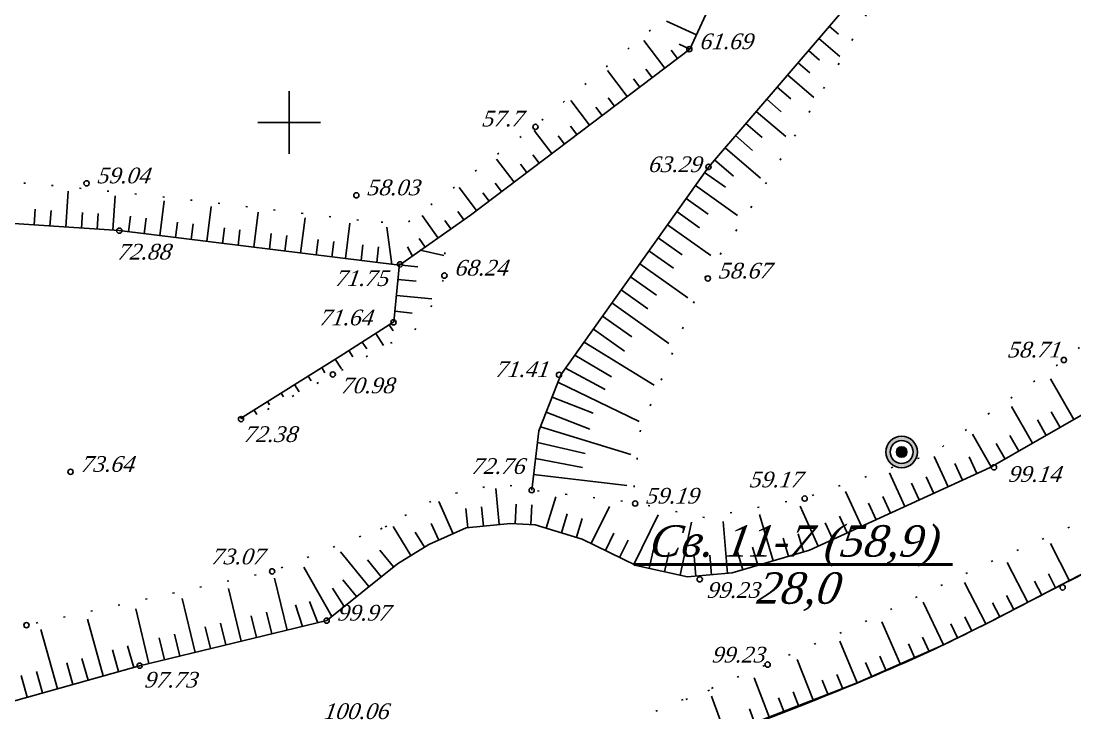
# Model space of a CAD drawing. Header units: millimetres. Extents: x 1400 to 4853, y -623 to 1865.
# Drawn here: x 2945 to 3005.4, y 1519.4 to 1559.1 of the extents above; entities that cross this region are included whole.
import ezdxf

# ---------------------------------------------------------------- set-up
doc = ezdxf.new("R2010")
doc.units = ezdxf.units.MM
doc.linetypes.add('ADOT1', pattern=[1.6, 0.1, -1.5])
for name, color, linetype in [('01_Горизонт_58', 7, 'Continuous'), ('01_Горизонт_72', 7, 'Continuous'), ('01_Горизонт_86', 7, 'Continuous'), ('02_Горизонт_100', 7, 'Continuous'), ('02_Горизонт_112', 7, 'Continuous'), ('кресты', 7, 'Continuous'), ('Скважины', 7, 'Continuous'), ('Скважины_2011', 7, 'Continuous')]:
    doc.layers.add(name, color=color, linetype=linetype)
doc.styles.add('universw', font='timesi.ttf', dxfattribs={"oblique": 10})

# ---------------------------------------------------------------- blocks, each defined once
blk = doc.blocks.new('Свкажины')
at = {"layer": 'Скважины', "linetype": 'Continuous'}
h = blk.add_hatch(color=5, dxfattribs=at)
h.paths.add_polyline_path([(-3, 0, 1), (3, 0, 1)])
h.paths.add_polyline_path([(2.2, 0, -1), (-2.2, 0, -1)], flags=16)
at = {"layer": 'Скважины', "linetype": 'Continuous', "lineweight": 50}
h = blk.add_hatch(color=2, dxfattribs=at)
edge = h.paths.add_edge_path()
edge.add_arc((0, 0), 1, 0, 360)
at = {"layer": 'Скважины', "color": 0, "linetype": 'Continuous'}
for radius in [3, 2.2, 1]:
    blk.add_circle((0, 0), radius, dxfattribs=at)

msp = doc.modelspace()

# ---------------------------------------------------------------- linework, layer by layer
at = {"layer": '01_Горизонт_58', "color": 0, "linetype": 'Continuous'}
for p, q in [((2983.7019, 1558.3346), (2981.9942, 1559.1187)), ((2991.3171, 1558.8184), (2991.8475, 1558.3634)), ((2990.7194, 1558.1217), (2991.9148, 1557.0963)), ((2981.8919, 1556.4205), (2980.6951, 1558.001)), ((2982.6113, 1556.9653), (2982.2491, 1557.4437)), ((2983.3253, 1557.5145), (2982.7136, 1557.7954)), ((2990.1218, 1557.425), (2990.7542, 1556.8825)), ((2979.7337, 1554.7862), (2978.6012, 1556.2817)), ((2981.1725, 1555.8758), (2980.8103, 1556.3541)), ((2989.5241, 1556.7283), (2990.2069, 1556.1425)), ((2980.4531, 1555.331), (2980.0909, 1555.8093)), ((2988.9265, 1556.0315), (2990.429, 1554.7427)), ((2988.3288, 1555.3348), (2989.1124, 1554.6627)), ((2977.5755, 1553.1518), (2976.5073, 1554.5623)), ((2979.0143, 1554.2414), (2978.6521, 1554.7197)), ((2987.7312, 1554.6381), (2988.5652, 1553.9227)), ((2978.2949, 1553.6966), (2977.9326, 1554.1749)), ((2987.1335, 1553.9414), (2988.8254, 1552.4901)), ((2986.5359, 1553.2447), (2987.4707, 1552.4428)), ((2975.4172, 1551.5175), (2974.411, 1552.8463)), ((2976.856, 1552.607), (2976.4938, 1553.0854)), ((2976.1366, 1552.0623), (2975.7744, 1552.5406)), ((2985.9382, 1552.548), (2986.9234, 1551.7029)), ((2974.6978, 1550.9727), (2974.3356, 1551.451)), ((2985.3406, 1551.8513), (2987.3737, 1550.1072)), ((2973.259, 1549.8831), (2972.2554, 1551.2084)), ((2973.9784, 1550.4279), (2973.6162, 1550.9062)), ((2984.7429, 1551.1546), (2985.8289, 1550.223)), ((2984.173, 1550.4362), (2985.3621, 1549.5919)), ((2972.5396, 1549.3383), (2972.1774, 1549.8167)), ((2983.6415, 1549.6878), (2986.0491, 1547.9782)), ((2947.56, 1547.3056), (2947.6981, 1549.3644)), ((2950.2637, 1547.1243), (2950.3961, 1549.0975)), ((2971.1008, 1548.2488), (2970.0998, 1549.5706)), ((2971.8202, 1548.7935), (2971.458, 1549.2719)), ((2952.9548, 1546.8115), (2953.2021, 1548.8062)), ((2955.6439, 1546.4781), (2955.8933, 1548.4892)), ((2983.1101, 1548.9394), (2984.3671, 1548.0468)), ((2945.7576, 1547.4265), (2945.8178, 1548.3245)), ((2946.6588, 1547.3661), (2946.7191, 1548.2641)), ((2948.4613, 1547.2452), (2948.5215, 1548.1431)), ((2949.3625, 1547.1847), (2949.4227, 1548.0827)), ((2951.162, 1547.0337), (2951.2728, 1547.927)), ((2952.0584, 1546.9226), (2952.1692, 1547.816)), ((2958.3331, 1546.1447), (2958.5837, 1548.1665)), ((2961.0222, 1545.8113), (2961.2742, 1547.8438)), ((2968.8986, 1546.6745), (2967.982, 1547.9708)), ((2970.3722, 1547.7164), (2970.0258, 1548.2064)), ((2982.5786, 1548.1909), (2983.8737, 1547.2713)), ((2953.8512, 1546.7003), (2953.962, 1547.594)), ((2954.7475, 1546.5892), (2954.8584, 1547.4831)), ((2956.5403, 1546.3669), (2956.6512, 1547.2611)), ((2963.5874, 1545.5035), (2963.8394, 1547.5361)), ((2966.2576, 1545.1545), (2965.9669, 1547.304)), ((2969.6354, 1547.1955), (2969.289, 1547.6854)), ((2982.0472, 1547.4425), (2984.5297, 1545.6798)), ((2957.4367, 1546.2558), (2957.5476, 1547.1501)), ((2959.2294, 1546.0335), (2959.3403, 1546.9281)), ((2960.1258, 1545.9224), (2960.2367, 1546.8172)), ((2961.9186, 1545.7001), (2962.0295, 1546.5952)), ((2968.1617, 1546.1535), (2967.8153, 1546.6434)), ((2981.5158, 1546.694), (2982.887, 1545.7204)), ((2962.8149, 1545.589), (2962.9259, 1546.4842)), ((2964.4838, 1545.3924), (2964.5935, 1546.2777)), ((2965.3801, 1545.2813), (2965.4899, 1546.1668)), ((2967.4249, 1545.6325), (2967.1391, 1546.1653)), ((2967.8748, 1545.9879), (2969.2365, 1545.6827)), ((2980.9843, 1545.9456), (2982.3936, 1544.9449)), ((2966.8118, 1545.1267), (2967.738, 1545.034)), ((2980.4529, 1545.1971), (2983.2095, 1543.2398)), ((2966.5993, 1544.299), (2967.6362, 1544.1953)), ((2979.9214, 1544.4487), (2981.4068, 1543.394)), ((2979.39, 1543.7003), (2980.9135, 1542.6185)), ((2966.508, 1543.3871), (2968.5357, 1543.1843)), ((2978.8586, 1542.9518), (2982.1169, 1540.6382)), ((2966.4168, 1542.4752), (2967.4153, 1542.3753)), ((2978.3271, 1542.2034), (2979.9998, 1541.0157)), ((2965.3288, 1541.208), (2965.7687, 1540.5189)), ((2966.1013, 1541.7012), (2966.3265, 1541.3483)), ((2977.7957, 1541.4549), (2979.5815, 1540.1869)), ((2964.5563, 1540.7148), (2964.8082, 1540.3204)), ((2977.2643, 1540.7065), (2981.2774, 1538.2431)), ((2963.7838, 1540.2217), (2964.0126, 1539.8633)), ((2976.7328, 1539.958), (2978.8372, 1538.7123)), ((2963.0099, 1539.7307), (2963.3589, 1539.1744)), ((2961.4571, 1538.7568), (2961.6238, 1538.4911)), ((2962.2335, 1539.2438), (2962.4191, 1538.9479)), ((2976.2014, 1539.2096), (2978.4731, 1537.9908)), ((2960.6807, 1538.2699), (2960.9353, 1537.864)), ((2975.7674, 1538.4085), (2980.4183, 1536.1506)), ((3005.3297, 1536.2629), (3003.9865, 1538.6048)), ((2959.9043, 1537.7829), (2960.0332, 1537.5774)), ((2975.4326, 1537.5538), (2977.787, 1536.6316)), ((2959.1279, 1537.296), (2959.2379, 1537.1205)), ((3002.9654, 1534.9068), (3001.7558, 1537.0158)), ((2958.3515, 1536.8091), (2958.5069, 1536.5613)), ((2975.0978, 1536.6991), (2977.5913, 1535.7224)), ((3004.5416, 1535.8109), (3004.0307, 1536.7017)), ((2974.763, 1535.8444), (2979.9406, 1534.2614)), ((3003.7535, 1535.3589), (3003.2426, 1536.2497)), ((3000.6012, 1533.5508), (2999.5252, 1535.4267)), ((3002.1773, 1534.4548), (3001.6664, 1535.3457)), ((2974.596, 1534.9474), (2977.3265, 1534.3229)), ((3001.3893, 1534.0028), (3000.8783, 1534.8936)), ((2974.4854, 1534.0362), (2977.1746, 1533.5198)), ((2998.1256, 1532.4114), (2997.3357, 1534.1406)), ((2999.7783, 1533.1664), (2999.341, 1534.1239)), ((2998.952, 1532.7889), (2998.5146, 1533.7464)), ((2974.3749, 1533.1249), (2979.7155, 1532.4769)), ((2995.6464, 1531.2789), (2994.7622, 1533.2146)), ((2997.2992, 1532.0339), (2996.8618, 1532.9914)), ((2972.407, 1530.2403), (2972.2062, 1532.3059)), ((2993.1673, 1530.1464), (2992.2546, 1532.1445)), ((2996.4728, 1531.6564), (2996.0354, 1532.6139)), ((2969.7616, 1529.7229), (2968.933, 1531.5651)), ((2975.0994, 1530.0405), (2975.6452, 1531.8447)), ((2993.9937, 1530.5239), (2993.5563, 1531.4814)), ((2994.8201, 1530.9014), (2994.3827, 1531.8589)), ((2970.5985, 1530.0645), (2970.4905, 1531.1755)), ((2971.5027, 1530.1524), (2971.3947, 1531.2633)), ((2973.3121, 1530.2897), (2973.3685, 1531.4169)), ((2974.2195, 1530.2443), (2974.2758, 1531.3715)), ((2974.2195, 1530.2443), (2974.2758, 1531.3715)), ((2977.6738, 1529.1641), (2978.717, 1531.2856)), ((2990.6882, 1529.014), (2989.6451, 1531.2974)), ((2968.9331, 1529.3502), (2968.5007, 1530.3115)), ((2975.969, 1529.7774), (2976.2953, 1530.8561)), ((2976.8386, 1529.5143), (2977.1649, 1530.5931)), ((2980.1197, 1527.9614), (2981.516, 1530.8012)), ((2982.7711, 1527.3488), (2983.4275, 1530.3766)), ((2985.4789, 1527.4467), (2985.2316, 1530.4153)), ((2988.1025, 1528.1661), (2987.3153, 1530.8267)), ((2991.5146, 1529.3915), (2991.0772, 1530.3489)), ((2992.3409, 1529.7689), (2991.9036, 1530.7264)), ((2967.3451, 1528.4734), (2966.3314, 1530.1418)), ((2968.1216, 1528.9452), (2967.5922, 1529.8163)), ((2978.4891, 1528.7632), (2978.9791, 1529.7597)), ((2989.8449, 1528.6816), (2989.537, 1529.7224)), ((2979.3044, 1528.3623), (2979.7944, 1529.3588)), ((2988.9737, 1528.4239), (2988.6658, 1529.4646)), ((2964.9283, 1526.6851), (2963.3146, 1528.6837)), ((2966.3366, 1527.8222), (2965.5575, 1528.7871)), ((2980.9953, 1527.7338), (2981.2349, 1528.8388)), ((2981.8832, 1527.5413), (2982.1228, 1528.6463)), ((2984.5735, 1527.3713), (2984.4807, 1528.4852)), ((2986.3602, 1527.6505), (2986.0522, 1528.6913)), ((2987.2314, 1527.9083), (2986.9234, 1528.9491)), ((2965.6324, 1527.2537), (2964.8534, 1528.2186)), ((2983.6681, 1527.2959), (2983.5753, 1528.4097))]:
    msp.add_line(p, q, dxfattribs=at)
at = {"layer": '01_Горизонт_58', "color": 0, "linetype": 'ADOT1', "flags": 128}
for points in [[(2988.1164, 1569.1838), (2986.6354, 1566.4785), (2983.4758, 1561.2557), (2982.3312, 1559.6422), (2974.3859, 1553.0599), (2967.1185, 1547.5358), (2964.7863, 1547.6079)], [(2995.7484, 1563.6981), (2992.0658, 1557.012), (2986.6756, 1548.1647), (2984.0621, 1544.2112), (2980.4998, 1535.7293), (2980.0218, 1531.432)], [(2964.3381, 1547.7069), (2953.6081, 1548.9891), (2946.363, 1549.7315), (2932.1145, 1550.8203), (2917.1306, 1552.0481), (2898.5963, 1553.7454), (2893.071, 1554.2582)], [(3012.6358, 1552.6783), (3010.9686, 1547.2342), (3009.1327, 1544.2476), (3006.4374, 1541.0255), (3004.7146, 1539.6367), (2997.2895, 1534.3472), (2989.8983, 1531.7641), (2984.2077, 1530.6381), (2980.141, 1531.5143), (2974.2862, 1532.2152), (2972.484, 1532.601), (2968.9453, 1531.8273), (2965.379, 1529.8651)], [(2957.65, 1536.3072), (2958.2294, 1536.3784), (2962.9008, 1538.8395), (2967.5645, 1541.4023), (2968.751, 1543.1357), (2969.2758, 1544.5042), (2969.2986, 1546.8534)]]:
    msp.add_lwpolyline(points, dxfattribs=at)
at = {"layer": '01_Горизонт_58', "color": 0, "linetype": 'Continuous', "flags": 128}
for points in [[(2988.2779, 1569.1305), (2987.9086, 1568.023), (2985.4962, 1562.2423), (2983.3193, 1557.5014), (2970.7585, 1547.9896), (2966.688, 1545.1116)], [(2974.2643, 1532.2137), (2974.6787, 1535.6292), (2975.9333, 1538.8321), (2984.3949, 1550.7489), (2995.5007, 1563.6954)], [(2966.688, 1545.1116), (2950.6303, 1547.0997), (2936.2181, 1548.0664), (2928.0836, 1548.7073), (2915.9992, 1549.714), (2908.6662, 1550.3148), (2891.1228, 1552.436), (2889.8405, 1553.141)], [(3017.1902, 1551.8258), (3016.3818, 1545.5855), (3013.1482, 1541.5899), (3006.0073, 1536.6515), (3000.5281, 1533.5089), (2990.1736, 1528.7789), (2985.7466, 1527.469), (2983.1967, 1527.2566), (2980.2572, 1527.8938), (2977.158, 1529.4177), (2974.4664, 1530.232), (2973.0498, 1530.3028), (2970.4998, 1530.055), (2968.3749, 1529.0991), (2966.5687, 1528.0016), (2964.9322, 1526.6803)], [(2957.5751, 1536.3221), (2963.2903, 1539.9066), (2966.3556, 1541.8635), (2966.6905, 1545.211)]]:
    msp.add_lwpolyline(points, dxfattribs=at)
at = {"layer": '01_Горизонт_58', "color": 7, "linetype": 'Continuous'}
for centre in [(2983.2943, 1557.5067), (2974.4773, 1553.0487), (2984.3923, 1550.7537), (2948.7553, 1549.8147), (2964.2173, 1549.1277), (2950.6303, 1547.0997), (2966.7163, 1545.1647), (2969.2603, 1544.5227), (2984.3563, 1544.3577), (2966.3443, 1541.8407), (3004.7563, 1539.6807), (2962.8643, 1538.8557), (2975.8303, 1538.8317), (2957.6083, 1536.2937), (3000.7543, 1533.5258), (2974.2643, 1532.2137), (2980.1923, 1531.4487), (2989.9063, 1531.7367), (2983.8919, 1527.1065)]:
    msp.add_circle(centre, 0.15, dxfattribs=at)
at = {"layer": '01_Горизонт_72', "color": 0, "linetype": 'Continuous'}
for p, q in [((3005.3297, 1536.2629), (3003.9865, 1538.6048)), ((3002.9654, 1534.9068), (3001.7558, 1537.0158)), ((3004.5416, 1535.8109), (3004.0307, 1536.7017)), ((3003.7535, 1535.3589), (3003.2426, 1536.2497)), ((3000.6012, 1533.5508), (2999.5252, 1535.4267)), ((3002.1773, 1534.4548), (3001.6664, 1535.3457)), ((3001.3893, 1534.0028), (3000.8783, 1534.8936)), ((2998.1256, 1532.4114), (2997.3357, 1534.1406)), ((2999.7783, 1533.1664), (2999.341, 1534.1239)), ((2998.952, 1532.7889), (2998.5146, 1533.7464)), ((2995.6464, 1531.2789), (2994.7622, 1533.2146)), ((2997.2992, 1532.0339), (2996.8618, 1532.9914)), ((2972.407, 1530.2403), (2972.2062, 1532.3059)), ((2993.1673, 1530.1464), (2992.2546, 1532.1445)), ((2996.4728, 1531.6564), (2996.0354, 1532.6139)), ((2969.7616, 1529.7229), (2968.933, 1531.5651)), ((2975.0994, 1530.0405), (2975.6452, 1531.8447)), ((2993.9937, 1530.5239), (2993.5563, 1531.4814)), ((2994.8201, 1530.9014), (2994.3827, 1531.8589)), ((2970.5985, 1530.0645), (2970.4905, 1531.1755)), ((2971.5027, 1530.1524), (2971.3947, 1531.2633)), ((2973.3121, 1530.2897), (2973.3685, 1531.4169)), ((2974.2195, 1530.2443), (2974.2758, 1531.3715)), ((2977.6738, 1529.1641), (2978.717, 1531.2856)), ((2990.6882, 1529.014), (2989.6451, 1531.2974)), ((2968.9331, 1529.3502), (2968.5007, 1530.3115)), ((2975.969, 1529.7774), (2976.2953, 1530.8561)), ((2976.8386, 1529.5143), (2977.1649, 1530.5931)), ((2980.1197, 1527.9614), (2981.516, 1530.8012)), ((2982.7711, 1527.3488), (2983.4275, 1530.3766)), ((2985.4789, 1527.4467), (2985.2316, 1530.4153)), ((2988.1025, 1528.1661), (2987.3153, 1530.8267)), ((2991.5146, 1529.3915), (2991.0772, 1530.3489)), ((2992.3409, 1529.7689), (2991.9036, 1530.7264)), ((2967.3451, 1528.4734), (2966.3314, 1530.1418)), ((2968.1216, 1528.9452), (2967.5922, 1529.8163)), ((2978.4891, 1528.7632), (2978.9791, 1529.7597)), ((2989.8449, 1528.6816), (2989.537, 1529.7224)), ((2979.3044, 1528.3623), (2979.7944, 1529.3588)), ((2988.9737, 1528.4239), (2988.6658, 1529.4646)), ((2964.9283, 1526.6851), (2963.3146, 1528.6837)), ((2966.3366, 1527.8222), (2965.5575, 1528.7871)), ((2980.9953, 1527.7338), (2981.2349, 1528.8388)), ((2981.8832, 1527.5413), (2982.1228, 1528.6463)), ((2984.5735, 1527.3713), (2984.4807, 1528.4852)), ((2986.3602, 1527.6505), (2986.0522, 1528.6913)), ((2987.2314, 1527.9083), (2986.9234, 1528.9491)), ((2965.6324, 1527.2537), (2964.8534, 1528.2186)), ((2983.6681, 1527.2959), (2983.5753, 1528.4097)), ((2962.8158, 1524.9795), (2961.2129, 1527.8113)), ((2960.2511, 1524.1915), (2959.5329, 1527.1699)), ((2964.2241, 1526.1166), (2963.445, 1527.0815)), ((2957.6116, 1523.5551), (2956.882, 1526.5813)), ((2963.52, 1525.548), (2962.8422, 1526.5948)), ((2954.9722, 1522.9186), (2954.2292, 1526.0003)), ((2961.1309, 1524.4036), (2960.7372, 1525.634)), ((2962.0107, 1524.6158), (2961.532, 1525.8256)), ((2952.3328, 1522.2822), (2951.5764, 1525.4192)), ((2958.4915, 1523.7672), (2958.1895, 1525.0197)), ((2959.3713, 1523.9793), (2959.0693, 1525.2318)), ((2947.1, 1520.8326), (2946.1448, 1524.23)), ((2949.7138, 1521.5675), (2948.8015, 1524.812)), ((2955.852, 1523.1308), (2955.55, 1524.3832)), ((2956.7318, 1523.3429), (2956.4298, 1524.5954)), ((2953.2126, 1522.4944), (2952.9106, 1523.7468)), ((2954.0924, 1522.7065), (2953.7904, 1523.959)), ((2950.585, 1521.8125), (2950.2361, 1523.0534)), ((2951.4562, 1522.0575), (2951.1073, 1523.2983)), ((2948.8425, 1521.3225), (2948.4936, 1522.5634)), ((2946.2288, 1520.5876), (2945.8799, 1521.8285)), ((2947.9713, 1521.0776), (2947.6224, 1522.3184)), ((2945.3575, 1520.3426), (2945.0086, 1521.5835))]:
    msp.add_line(p, q, dxfattribs=at)
at = {"layer": '01_Горизонт_72', "color": 0, "linetype": 'ADOT1', "flags": 128}
for points in [[(3012.6358, 1552.6783), (3010.9686, 1547.2342), (3009.1327, 1544.2476), (3006.4374, 1541.0255), (3004.7146, 1539.6367), (2997.2895, 1534.3472), (2989.8983, 1531.7641), (2984.2077, 1530.6381), (2980.141, 1531.5143), (2974.2862, 1532.2152), (2972.484, 1532.601), (2968.9453, 1531.8273), (2965.379, 1529.8651)], [(2965.9573, 1530.1617), (2959.3903, 1527.5607), (2945.3113, 1524.4767), (2932.6003, 1521.0327), (2915.7403, 1514.5437), (2902.5733, 1508.1747), (2888.5723, 1502.0757)]]:
    msp.add_lwpolyline(points, dxfattribs=at)
at = {"layer": '01_Горизонт_72', "color": 0, "linetype": 'Continuous', "flags": 128}
for points in [[(3017.1902, 1551.8258), (3016.3818, 1545.5855), (3013.1482, 1541.5899), (3006.0073, 1536.6515), (3000.5281, 1533.5089), (2990.1736, 1528.7789), (2985.7466, 1527.469), (2983.1967, 1527.2566), (2980.2572, 1527.8938), (2977.158, 1529.4177), (2974.4664, 1530.232), (2973.0498, 1530.3028), (2970.4998, 1530.055), (2968.3749, 1529.0991), (2966.5687, 1528.0016)], [(2966.5687, 1528.0016), (2962.5163, 1524.7377), (2951.7913, 1522.1517), (2941.5417, 1519.2697), (2928.3283, 1514.8077), (2914.6003, 1509.5607), (2900.6323, 1504.7607), (2888.5723, 1502.0757)]]:
    msp.add_lwpolyline(points, dxfattribs=at)
at = {"layer": '01_Горизонт_72', "color": 7, "linetype": 'Continuous'}
for centre in [(3004.7563, 1539.6807), (2947.8373, 1533.2697), (3000.7543, 1533.5258), (2974.2643, 1532.2137), (2980.1923, 1531.4487), (2989.9063, 1531.7367), (2959.3903, 1527.5607), (2983.8919, 1527.1065), (2962.5163, 1524.7377), (2945.3113, 1524.4767), (2951.7913, 1522.1517)]:
    msp.add_circle(centre, 0.15, dxfattribs=at)
at = {"layer": '01_Горизонт_86', "color": 0, "linetype": 'Continuous'}
for p, q in [((3005.3297, 1536.2629), (3003.9865, 1538.6048)), ((3002.9654, 1534.9068), (3001.7558, 1537.0158)), ((3004.5416, 1535.8109), (3004.0307, 1536.7017)), ((3003.7535, 1535.3589), (3003.2426, 1536.2497)), ((3000.6012, 1533.5508), (2999.5252, 1535.4267)), ((3002.1773, 1534.4548), (3001.6664, 1535.3457)), ((3001.3893, 1534.0028), (3000.8783, 1534.8936)), ((2998.1256, 1532.4114), (2997.3357, 1534.1406)), ((2999.7783, 1533.1664), (2999.341, 1534.1239)), ((2998.952, 1532.7889), (2998.5146, 1533.7464)), ((2995.6464, 1531.2789), (2994.7622, 1533.2146)), ((2997.2992, 1532.0339), (2996.8618, 1532.9914)), ((2972.407, 1530.2403), (2972.2062, 1532.3059)), ((2993.1673, 1530.1464), (2992.2546, 1532.1445)), ((2996.4728, 1531.6564), (2996.0354, 1532.6139)), ((2969.7616, 1529.7229), (2968.933, 1531.5651)), ((2975.0994, 1530.0405), (2975.6452, 1531.8447)), ((2993.9937, 1530.5239), (2993.5563, 1531.4814)), ((2994.8201, 1530.9014), (2994.3827, 1531.8589)), ((2970.5985, 1530.0645), (2970.4905, 1531.1755)), ((2971.5027, 1530.1524), (2971.3947, 1531.2633)), ((2973.3121, 1530.2897), (2973.3685, 1531.4169)), ((2974.2195, 1530.2443), (2974.2758, 1531.3715)), ((2977.6738, 1529.1641), (2978.717, 1531.2856)), ((2990.6882, 1529.014), (2989.6451, 1531.2974)), ((2968.9331, 1529.3502), (2968.5007, 1530.3115)), ((2975.969, 1529.7774), (2976.2953, 1530.8561)), ((2976.8386, 1529.5143), (2977.1649, 1530.5931)), ((2980.1197, 1527.9614), (2981.516, 1530.8012)), ((2982.7711, 1527.3488), (2983.4275, 1530.3766)), ((2985.4789, 1527.4467), (2985.2316, 1530.4153)), ((2988.1025, 1528.1661), (2987.3153, 1530.8267)), ((2991.5146, 1529.3915), (2991.0772, 1530.3489)), ((2992.3409, 1529.7689), (2991.9036, 1530.7264)), ((2967.3451, 1528.4734), (2966.3314, 1530.1418)), ((2968.1216, 1528.9452), (2967.5922, 1529.8163)), ((2978.4891, 1528.7632), (2978.9791, 1529.7597)), ((2989.8449, 1528.6816), (2989.537, 1529.7224)), ((2979.3044, 1528.3623), (2979.7944, 1529.3588)), ((2988.9737, 1528.4239), (2988.6658, 1529.4646)), ((2964.9283, 1526.6851), (2963.3146, 1528.6837)), ((2966.3366, 1527.8222), (2965.5575, 1528.7871)), ((2980.9953, 1527.7338), (2981.2349, 1528.8388)), ((2981.8832, 1527.5413), (2982.1228, 1528.6463)), ((2984.5735, 1527.3713), (2984.4807, 1528.4852)), ((2986.3602, 1527.6505), (2986.0522, 1528.6913)), ((2987.2314, 1527.9083), (2986.9234, 1528.9491)), ((2965.6324, 1527.2537), (2964.8534, 1528.2186)), ((2983.6681, 1527.2959), (2983.5753, 1528.4097)), ((2962.8158, 1524.9795), (2961.2129, 1527.8113)), ((2960.2511, 1524.1915), (2959.5329, 1527.1699)), ((2964.2241, 1526.1166), (2963.445, 1527.0815)), ((2957.6116, 1523.5551), (2956.882, 1526.5813)), ((2963.52, 1525.548), (2962.8422, 1526.5948)), ((2954.9722, 1522.9186), (2954.2292, 1526.0003)), ((2961.1309, 1524.4036), (2960.7372, 1525.634)), ((2962.0107, 1524.6158), (2961.532, 1525.8256)), ((2952.3328, 1522.2822), (2951.5764, 1525.4192)), ((2958.4915, 1523.7672), (2958.1895, 1525.0197)), ((2959.3713, 1523.9793), (2959.0693, 1525.2318)), ((2947.1, 1520.8326), (2946.1448, 1524.23)), ((2949.7138, 1521.5675), (2948.8015, 1524.812)), ((2955.852, 1523.1308), (2955.55, 1524.3832)), ((2956.7318, 1523.3429), (2956.4298, 1524.5954)), ((2953.2126, 1522.4944), (2952.9106, 1523.7468)), ((2954.0924, 1522.7065), (2953.7904, 1523.959)), ((2950.585, 1521.8125), (2950.2361, 1523.0534)), ((2951.4562, 1522.0575), (2951.1073, 1523.2983)), ((2948.8425, 1521.3225), (2948.4936, 1522.5634)), ((2946.2288, 1520.5876), (2945.8799, 1521.8285)), ((2947.9713, 1521.0776), (2947.6224, 1522.3184)), ((2945.3575, 1520.3426), (2945.0086, 1521.5835))]:
    msp.add_line(p, q, dxfattribs=at)
at = {"layer": '01_Горизонт_86', "color": 0, "linetype": 'ADOT1', "flags": 128}
for points in [[(3012.6358, 1552.6783), (3010.9686, 1547.2342), (3009.1327, 1544.2476), (3006.4374, 1541.0255), (3004.7146, 1539.6367), (2997.2895, 1534.3472), (2989.8983, 1531.7641), (2984.2077, 1530.6381), (2980.141, 1531.5143), (2974.2862, 1532.2152), (2972.484, 1532.601), (2968.9453, 1531.8273), (2965.379, 1529.8651)], [(2965.9573, 1530.1617), (2959.3903, 1527.5607), (2945.3113, 1524.4767), (2932.6003, 1521.0327), (2915.7403, 1514.5437), (2902.5733, 1508.1747), (2888.5723, 1502.0757)]]:
    msp.add_lwpolyline(points, dxfattribs=at)
at = {"layer": '01_Горизонт_86', "color": 0, "linetype": 'Continuous', "flags": 128}
for points in [[(3017.1902, 1551.8258), (3016.3818, 1545.5855), (3013.1482, 1541.5899), (3006.0073, 1536.6515), (3000.5281, 1533.5089), (2990.1736, 1528.7789), (2985.7466, 1527.469), (2983.1967, 1527.2566), (2980.2572, 1527.8938), (2977.158, 1529.4177), (2974.4664, 1530.232), (2973.0498, 1530.3028), (2970.4998, 1530.055), (2968.3749, 1529.0991), (2966.5687, 1528.0016)], [(2966.5687, 1528.0016), (2962.5163, 1524.7377), (2951.7913, 1522.1517), (2941.5417, 1519.2697), (2928.3283, 1514.8077), (2914.6003, 1509.5607), (2900.6323, 1504.7607), (2888.5723, 1502.0757)]]:
    msp.add_lwpolyline(points, dxfattribs=at)
at = {"layer": '01_Горизонт_86', "color": 7, "linetype": 'Continuous'}
for centre in [(3004.7563, 1539.6807), (3000.7543, 1533.5258), (2974.2643, 1532.2137), (2980.1923, 1531.4487), (2989.9063, 1531.7367), (2959.3903, 1527.5607), (2983.8919, 1527.1065), (2962.5163, 1524.7377), (2945.3113, 1524.4767), (2951.7913, 1522.1517)]:
    msp.add_circle(centre, 0.15, dxfattribs=at)
at = {"layer": '02_Горизонт_100', "color": 0, "linetype": 'Continuous'}
for p, q in [((3005.0872, 1527.0268), (3003.9856, 1529.1532)), ((3002.6863, 1525.7849), (3001.5095, 1528.0632)), ((3004.287, 1526.6125), (3003.8734, 1527.4118)), ((3000.2836, 1524.5466), (2999.0681, 1526.93)), ((3003.4867, 1526.1986), (3003.0734, 1526.998)), ((3001.8857, 1525.3716), (3001.473, 1526.1714)), ((2997.859, 1523.352), (2996.6942, 1525.8006)), ((3001.0849, 1524.9586), (3000.6725, 1525.7585)), ((2999.4791, 1524.141), (2999.0776, 1524.9464)), ((2995.4023, 1522.2247), (2994.3202, 1524.6714)), ((2998.6708, 1523.7427), (2998.2768, 1524.5519)), ((2997.0435, 1522.9687), (2996.6644, 1523.7849)), ((2992.9168, 1521.1625), (2991.9194, 1523.5586)), ((2996.2246, 1522.5929), (2995.8531, 1523.4126)), ((2990.4139, 1520.1418), (2989.4699, 1522.5052)), ((2994.5766, 1521.864), (2994.2202, 1522.6904)), ((2993.7477, 1521.5108), (2993.3976, 1522.3406)), ((2987.8965, 1519.1574), (2987.0186, 1521.4511)), ((2991.2498, 1520.478), (2990.9107, 1521.3154)), ((2992.0841, 1520.8183), (2991.741, 1521.6539)), ((2989.5763, 1519.8096), (2989.2462, 1520.6478)), ((2985.3652, 1518.2094), (2984.5644, 1520.3958)), ((2988.7372, 1519.4815), (2988.4121, 1520.3188)), ((2987.0543, 1518.8373), (2986.74, 1519.6705))]:
    msp.add_line(p, q, dxfattribs=at)
at = {"layer": '02_Горизонт_100', "color": 0, "linetype": 'ADOT1', "flags": 128}
for points in [[(2983.0989, 1520.222), (2992.3901, 1524.2182), (3000.5198, 1528.0855), (3008.1334, 1531.4372), (3012.5209, 1533.8864), (3016.3922, 1536.8514), (3018.8441, 1540.4609), (3022.9735, 1554.8988), (3025.2962, 1563.0201), (3026.7157, 1569.5945), (3032.2001, 1586.2239), (3034.781, 1593.7007), (3037.749, 1602.4666), (3039.7492, 1611.7481), (3041.5558, 1618.8381), (3044.0076, 1624.3812), (3045.8142, 1629.4087), (3047.7499, 1634.823), (3051.4276, 1644.8779), (3054.0085, 1652.4836), (3056.2022, 1657.64), (3057.2346, 1661.7651), (3056.4603, 1665.7614), (3056.2022, 1667.695), (3055.8796, 1671.1756), (3057.8153, 1675.6874), (3058.2024, 1682.3907), (3056.912, 1689.9964), (3056.3091, 1696.611)], [(2911.8915, 1495.4737), (2917.1147, 1496.8177), (2925.9782, 1500.1381), (2934.2877, 1503.1422), (2944.734, 1507.2531), (2951.6191, 1509.3086), (2958.979, 1511.3641), (2965.0726, 1513.4195), (2973.2475, 1516.3661), (2978.075, 1518.1844), (2983.219, 1520.3189), (2984.5643, 1520.7932)]]:
    msp.add_lwpolyline(points, dxfattribs=at)
at = {"layer": '02_Горизонт_100', "color": 0, "linetype": 'Continuous', "flags": 128}
msp.add_lwpolyline([(2984.5184, 1517.9016, -0.00001), (2982.4249, 1517.2124, -0.0000226), (2981.5035, 1516.9092, -0.0000069), (2978.0478, 1515.772, 0.0000317), (2977.295, 1515.5243, 0.0097393), (2976.2569, 1515.16, 0.0037419), (2973.5816, 1514.1394, 0.0106663), (2971.2844, 1513.1863, -0.0075232), (2968.0363, 1511.8148, -0.0076466), (2965.846, 1510.9672, -0.0119318), (2964.422, 1510.4793, -0.0464677), (2962.5318, 1510.0699, 0.0348211), (2959.9998, 1509.5827, 0.0055085), (2956.5746, 1508.6322, 0.0099849), (2954.702, 1508.0495, 0.0016063), (2952.2173, 1507.2126, 0.0009488), (2948.0179, 1505.7743, 0.0040518), (2940.1464, 1502.99, -0.0061125)], format="xyb", dxfattribs=at)
msp.add_lwpolyline([(3015.9501, 1533.4202), (3014.4567, 1532.4119), (3007.3591, 1528.2144), (3000.6489, 1524.7338), (2997.859, 1523.352), (2992.9168, 1521.1625), (2984.5184, 1517.9016), (2981.5035, 1516.9092), (2977.295, 1515.5243), (2973.5816, 1514.1394), (2968.0363, 1511.8148), (2964.422, 1510.4793), (2959.9998, 1509.5827), (2954.702, 1508.0495), (2948.0179, 1505.7743), (2934.9208, 1501.1658), (2928.748, 1499.2684), (2925.5825, 1498.1616), (2918.8557, 1495.3947), (2917.1794, 1495.0081), (2915.2427, 1494.8306)], dxfattribs=at)
at = {"layer": '02_Горизонт_100', "color": 7, "linetype": 'Continuous'}
for centre in [(3004.6894, 1526.6427), (2987.7816, 1522.2147)]:
    msp.add_circle(centre, 0.15, dxfattribs=at)
at = {"layer": '02_Горизонт_112', "color": 0, "linetype": 'Continuous'}
for p, q in [((3005.0872, 1527.0268), (3003.9856, 1529.1532)), ((3002.6863, 1525.7849), (3001.5095, 1528.0632)), ((3004.287, 1526.6125), (3003.8734, 1527.4118)), ((3000.2836, 1524.5466), (2999.0681, 1526.93)), ((3003.4867, 1526.1986), (3003.0734, 1526.998)), ((3001.8857, 1525.3716), (3001.473, 1526.1714)), ((2997.859, 1523.352), (2996.6942, 1525.8006)), ((3001.0849, 1524.9586), (3000.6725, 1525.7585)), ((2999.4791, 1524.141), (2999.0776, 1524.9464)), ((2995.4023, 1522.2247), (2994.3202, 1524.6714)), ((2998.6708, 1523.7427), (2998.2768, 1524.5519)), ((2997.0435, 1522.9687), (2996.6644, 1523.7849)), ((2992.9168, 1521.1625), (2991.9194, 1523.5586)), ((2996.2246, 1522.5929), (2995.8531, 1523.4126)), ((2990.4139, 1520.1418), (2989.4699, 1522.5052)), ((2994.5766, 1521.864), (2994.2202, 1522.6904)), ((2993.7477, 1521.5108), (2993.3976, 1522.3406)), ((2987.8965, 1519.1574), (2987.0186, 1521.4511)), ((2991.2498, 1520.478), (2990.9107, 1521.3154)), ((2992.0841, 1520.8183), (2991.741, 1521.6539)), ((2989.5763, 1519.8096), (2989.2462, 1520.6478)), ((2985.3652, 1518.2094), (2984.5644, 1520.3958)), ((2988.7372, 1519.4815), (2988.4121, 1520.3188)), ((2987.0543, 1518.8373), (2986.74, 1519.6705))]:
    msp.add_line(p, q, dxfattribs=at)
at = {"layer": '02_Горизонт_112', "color": 0, "linetype": 'ADOT1', "flags": 128}
for points in [[(2983.0989, 1520.222), (2992.3901, 1524.2182), (3000.5198, 1528.0855), (3008.1334, 1531.4372), (3012.5209, 1533.8864), (3016.3922, 1536.8514), (3018.8441, 1540.4609), (3022.9735, 1554.8988), (3025.2962, 1563.0201), (3026.7157, 1569.5945), (3032.2001, 1586.2239), (3034.781, 1593.7007), (3037.749, 1602.4666), (3039.7492, 1611.7481), (3041.5558, 1618.8381), (3044.0076, 1624.3812), (3045.8142, 1629.4087), (3047.7499, 1634.823), (3051.4276, 1644.8779), (3054.0085, 1652.4836), (3056.2022, 1657.64), (3057.2346, 1661.7651), (3056.4603, 1665.7614), (3056.2022, 1667.695), (3055.8796, 1671.1756), (3057.8153, 1675.6874), (3058.2024, 1682.3907), (3056.912, 1689.9964), (3056.3091, 1696.611)], [(2911.8915, 1495.4737), (2917.1147, 1496.8177), (2925.9782, 1500.1381), (2934.2877, 1503.1422), (2944.734, 1507.2531), (2951.6191, 1509.3086), (2958.979, 1511.3641), (2965.0726, 1513.4195), (2973.2475, 1516.3661), (2978.075, 1518.1844), (2983.219, 1520.3189), (2984.5643, 1520.7932)]]:
    msp.add_lwpolyline(points, dxfattribs=at)
at = {"layer": '02_Горизонт_112', "color": 0, "linetype": 'Continuous', "flags": 128}
for points in [[(3042.7452, 1608.0504, -0.0198857), (3040.7703, 1601.8343, 0.0123593), (3037.4433, 1591.8842, 0.0011905), (3035.8639, 1586.6973, 0.0021086), (3034.9915, 1583.7629, 0.0242427), (3033.6925, 1578.3681, -0.0246496), (3032.4106, 1573.0633, -0.0251711), (3030.2496, 1566.8902, 0.0212315), (3027.6306, 1559.5932, 0.0022356), (3025.8729, 1553.8639, 0.0053794), (3025.1788, 1551.4719, 0.0073294), (3024.4315, 1548.6288, -0.0040536), (3023.1141, 1543.4795, -0.009329), (3022.2754, 1540.5321, -0.0154986), (3021.683, 1538.785, -0.098399), (3020.8442, 1537.4292, -0.0437288), (3018.1988, 1535.0466, -0.0208469), (3013.3398, 1531.6932, -0.0177865), (3007.3591, 1528.2144, -0.0031929), (3006.1869, 1527.5968, -0.0006786), (3000.6489, 1524.7338, -0.0187834), (2993.9841, 1521.6107, -0.0135963), (2984.5184, 1517.9016)], [(2984.5184, 1517.9016, -0.00001), (2982.4249, 1517.2124, -0.0000226), (2981.5035, 1516.9092, -0.0000069), (2978.0478, 1515.772, 0.0000317), (2977.295, 1515.5243, 0.0097393), (2976.2569, 1515.16, 0.0037419), (2973.5816, 1514.1394, 0.0106663), (2971.2844, 1513.1863, -0.0075232), (2968.0363, 1511.8148, -0.0076466), (2965.846, 1510.9672, -0.0119318), (2964.422, 1510.4793, -0.0464677), (2962.5318, 1510.0699, 0.0348211), (2959.9998, 1509.5827, 0.0055085), (2956.5746, 1508.6322, 0.0099849), (2954.702, 1508.0495, 0.0016063), (2952.2173, 1507.2126, 0.0009488), (2948.0179, 1505.7743, 0.0040518), (2940.1464, 1502.99, -0.0061125)]]:
    msp.add_lwpolyline(points, format="xyb", dxfattribs=at)
at = {"layer": '02_Горизонт_112', "color": 7, "linetype": 'Continuous'}
for centre in [(3004.6894, 1526.6427), (2987.7816, 1522.2147)]:
    msp.add_circle(centre, 0.15, dxfattribs=at)
at = {"layer": 'кресты', "color": 3, "linetype": 'Continuous'}
for p, q in [((2960.3623, 1551.5067), (2960.3623, 1555.1067)), ((2958.5623, 1553.3067), (2962.1623, 1553.3067))]:
    msp.add_line(p, q, dxfattribs=at)
at = {"layer": 'Скважины_2011', "color": 0, "linetype": 'Continuous', "lineweight": 50}
msp.add_line((2980.1197, 1527.9614), (2998.3755, 1527.9583), dxfattribs=at)

# ---------------------------------------------------------------- block references
at = {"layer": 'Скважины_2011', "color": 0, "linetype": 'Continuous', "lineweight": 50, "xscale": 0.3, "yscale": 0.3, "zscale": 0.3}
msp.add_blockref('Свкажины', (2995.4623, 1534.4067), dxfattribs=at)

# ---------------------------------------------------------------- texts
at = {"layer": '01_Горизонт_58', "color": 7, "linetype": 'Continuous', "style": 'universw', "oblique": 10}
for s, p in [('61.69', (2983.8943, 1557.5067)), ('57.7', (2971.4095, 1553.075)), ('63.29', (2980.95, 1550.4559)), ('59.04', (2949.3553, 1549.8147)), ('58.03', (2964.8173, 1549.1277)), ('72.88', (2950.5278, 1545.4428)), ('68.24', (2969.8603, 1544.5227)), ('71.75', (2963.0054, 1543.9265)), ('58.67', (2984.9563, 1544.3577)), ('71.64', (2962.1056, 1541.672)), ('58.71', (3001.5302, 1539.8262)), ('71.41', (2972.1876, 1538.7052)), ('70.98', (2963.3427, 1537.7752)), ('72.38', (2957.7695, 1534.98)), ('72.76', (2970.8148, 1533.1489)), ('59.17', (2986.7323, 1532.3814)), ('99.14', (3001.5624, 1532.6928)), ('59.19', (2980.7923, 1531.4487)), ('99.23', (2984.2972, 1526.0394))]:
    msp.add_text(s, height=0.9, dxfattribs=at).set_placement(p)
at = {"layer": '01_Горизонт_72', "color": 7, "linetype": 'Continuous', "style": 'universw', "oblique": 10}
for s, p in [('58.71', (3001.5302, 1539.8262)), ('73.64', (2948.4373, 1533.2697)), ('59.17', (2986.7323, 1532.3814)), ('99.14', (3001.5624, 1532.6928)), ('59.19', (2980.7923, 1531.4487)), ('73.07', (2955.9072, 1527.966)), ('99.23', (2984.2972, 1526.0394)), ('99.97', (2963.1163, 1524.7377)), ('97.73', (2952.0611, 1520.8975))]:
    msp.add_text(s, height=0.9, dxfattribs=at).set_placement(p)
at = {"layer": '01_Горизонт_86', "color": 7, "linetype": 'Continuous', "style": 'universw', "oblique": 10}
for s, p in [('58.71', (3001.5302, 1539.8262)), ('59.17', (2986.7323, 1532.3814)), ('99.14', (3001.5624, 1532.6928)), ('59.19', (2980.7923, 1531.4487)), ('73.07', (2955.9072, 1527.966)), ('99.23', (2984.2972, 1526.0394)), ('99.97', (2963.1163, 1524.7377)), ('97.73', (2952.0611, 1520.8975)), ('100.06', (2962.3393, 1519.0947))]:
    msp.add_text(s, height=0.9, dxfattribs=at).set_placement(p)
at = {"layer": '02_Горизонт_100', "color": 7, "linetype": 'Continuous', "style": 'universw', "oblique": 10}
for s, p in [('99.23', (2984.5793, 1522.3331)), ('100.06', (2962.3393, 1519.0947))]:
    msp.add_text(s, height=0.9, dxfattribs=at).set_placement(p)
at = {"layer": '02_Горизонт_112', "color": 7, "linetype": 'Continuous', "style": 'universw', "oblique": 10}
msp.add_text('99.23', height=0.9, dxfattribs=at).set_placement((2984.5793, 1522.3331))
at = {"layer": 'Скважины_2011', "color": 7, "style": 'universw', "oblique": 10}
for s, p in [(' Св. 11-7 (58,9)', (2980.2691, 1528.4051)), ('28,0', (2987.0994, 1525.7043))]:
    msp.add_text(s, height=1.8, dxfattribs=at).set_placement(p)

doc.saveas('drawing.dxf')
